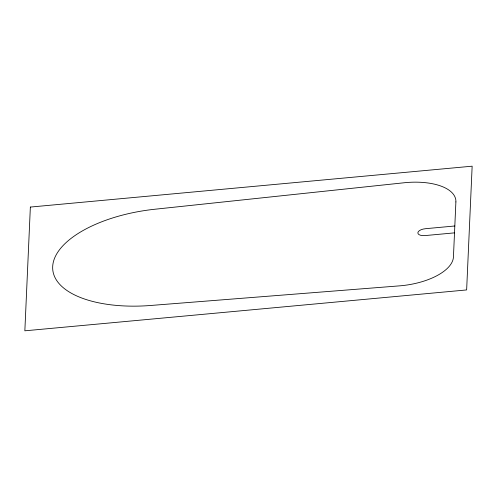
<?xml version="1.0" encoding="UTF-8"?>
<svg xmlns="http://www.w3.org/2000/svg" width="497" height="497" viewBox="0 0 497 497"><rect width="100%" height="100%" fill="white"/><g stroke="black" fill="none" stroke-linecap="round" stroke-linejoin="round"><path stroke-width="0.75" d="M454.823 225.986L425.37 228.713A7.412 3.398 -7.4 0 0 417.853 232.832A7.412 3.398 -7.4 0 0 425.065 235.584L454.513 232.863M30.36 207.063L24.85 330.816L466.64 289.937L472.15 166.184L30.36 207.063M455.892 201.925L453.444 256.924A51.893 23.8 -7.4 0 1 400.831 285.756L150.634 305.481A103.836 47.625 -7.4 0 1 52.682 266.622A103.836 47.625 -7.4 0 1 154.921 209.231L405.422 182.629A51.893 23.8 -7.4 0 1 455.892 201.925"/></g></svg>
